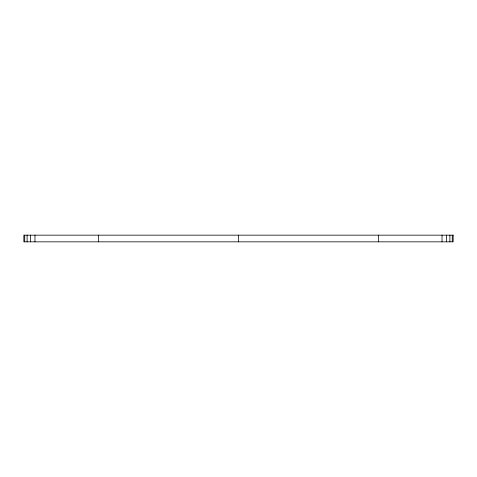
<?xml version="1.0" encoding="UTF-8"?>
<svg xmlns="http://www.w3.org/2000/svg" width="477" height="477" viewBox="0 0 477 477"><rect width="100%" height="100%" fill="white"/><g stroke="black" fill="none" stroke-linecap="round" stroke-linejoin="round"><path stroke-width="0.72" d="M452.274 235.161L452.274 241.839M449.894 235.161L449.894 241.839M446.359 235.161L446.359 241.839M442.03 235.161L442.03 241.839M378.428 235.161L378.428 241.839M238.5 235.161L238.5 241.839M98.572 235.161L98.572 241.839M34.97 235.161L34.97 241.839M30.641 235.161L30.641 241.839M27.106 235.161L27.106 241.839M24.726 235.161L24.726 241.839M453.15 235.161L23.85 235.161L23.85 241.839L453.15 241.839L453.15 235.161"/></g></svg>
